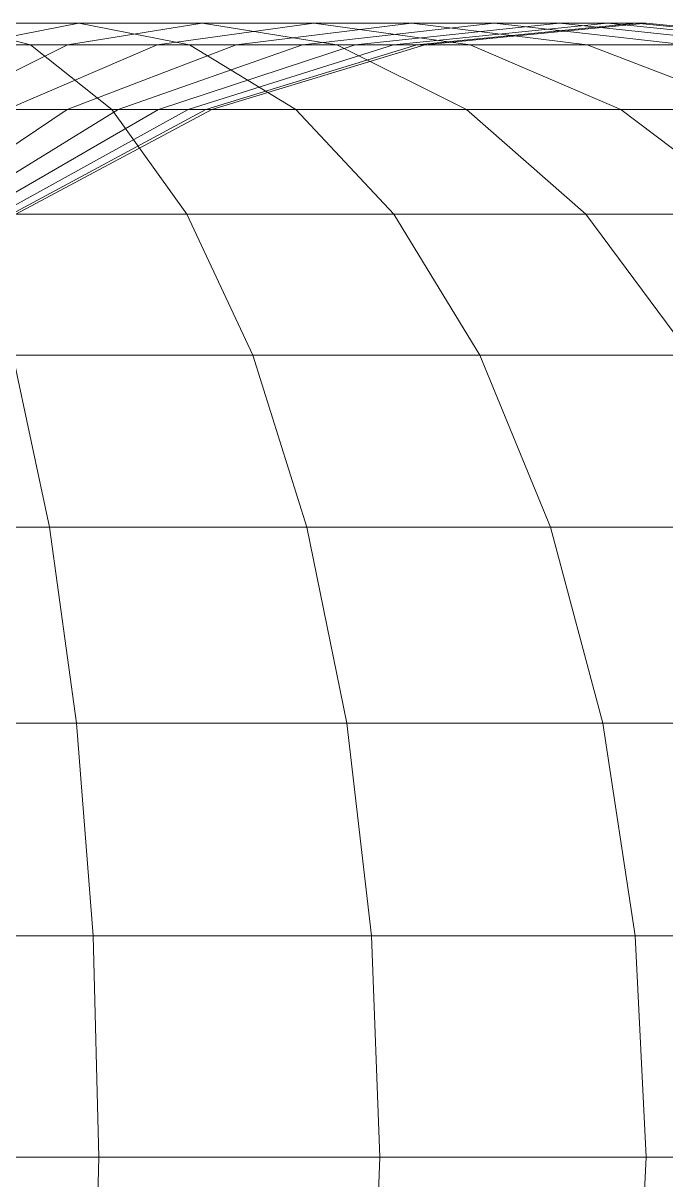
# Model space of a CAD drawing. Header units: millimetres. Extents: x 5.5 to 22.5, y -2 to 6.5.
# Drawn here: x 15.916 to 18.324, y 2.165 to 6.5 of the extents above; entities that cross this region are included whole.
import ezdxf

# ---------------------------------------------------------------- set-up
doc = ezdxf.new("R2010")
doc.units = ezdxf.units.MM
doc.header["$LTSCALE"] = 50
doc.layers.add('None', color=7, linetype='Continuous', lineweight=5)

msp = doc.modelspace()

# ---------------------------------------------------------------- linework, layer by layer
at = {"layer": 'None', "color": 7, "linetype": 'Continuous', "lineweight": 5, "transparency": 33554687}
for points in [[(15.6263, 6.5, -3.9263), (15.1, 6.5, -4.1052), (15.3146, 6.4183, -4.9061), (15.9436, 6.4183, -4.6923)], [(15.1, 6.5, 4.1052), (15.6263, 6.5, 3.9263), (15.9436, 6.4183, 4.6923), (15.3146, 6.4183, 4.9061)], [(15.7104, 6.4183, -2.9626), (15.3091, 6.4183, -3.1603), (15.6263, 6.5, -3.9263), (16.125, 6.5, -3.6806)], [(15.3091, 6.4183, 3.1603), (15.7104, 6.4183, 2.9626), (16.125, 6.5, 3.6806), (15.6263, 6.5, 3.9263)], [(16.125, 6.5, -3.6806), (15.6263, 6.5, -3.9263), (15.9436, 6.4183, -4.6923), (16.5396, 6.4183, -4.3987)], [(15.6263, 6.5, 3.9263), (16.125, 6.5, 3.6806), (16.5396, 6.4183, 4.3987), (15.9436, 6.4183, 4.6923)], [(16.0824, 6.4183, -2.7139), (15.7104, 6.4183, -2.9626), (16.125, 6.5, -3.6806), (16.5871, 6.5, -3.3716)], [(15.7104, 6.4183, 2.9626), (16.0824, 6.4183, 2.7139), (16.5871, 6.5, 3.3716), (16.125, 6.5, 3.6806)], [(16.4189, 6.4183, -2.4189), (16.0824, 6.4183, -2.7139), (16.5871, 6.5, -3.3716), (17.0052, 6.5, -3.0052)], [(16.0824, 6.4183, 2.7139), (16.4189, 6.4183, 2.4189), (17.0052, 6.5, 3.0052), (16.5871, 6.5, 3.3716)], [(16.5871, 6.5, -3.3716), (16.125, 6.5, -3.6806), (16.5396, 6.4183, -4.3987), (17.0919, 6.4183, -4.0294)], [(16.125, 6.5, 3.6806), (16.5871, 6.5, 3.3716), (17.0919, 6.4183, 4.0294), (16.5396, 6.4183, 4.3987)], [(16.7139, 6.4183, -2.0824), (16.4189, 6.4183, -2.4189), (17.0052, 6.5, -3.0052), (17.3716, 6.5, -2.5871)], [(16.4189, 6.4183, 2.4189), (16.7139, 6.4183, 2.0824), (17.3716, 6.5, 2.5871), (17.0052, 6.5, 3.0052)], [(17.0052, 6.5, -3.0052), (16.5871, 6.5, -3.3716), (17.0919, 6.4183, -4.0294), (17.5915, 6.4183, -3.5915)], [(16.5871, 6.5, 3.3716), (17.0052, 6.5, 3.0052), (17.5915, 6.4183, 3.5915), (17.0919, 6.4183, 4.0294)], [(16.9626, 6.4183, -1.7104), (16.7139, 6.4183, -2.0824), (17.3716, 6.5, -2.5871), (17.6806, 6.5, -2.125)], [(16.7139, 6.4183, 2.0824), (16.9626, 6.4183, 1.7104), (17.6806, 6.5, 2.125), (17.3716, 6.5, 2.5871)], [(17.1603, 6.4183, -1.3091), (16.9626, 6.4183, -1.7104), (17.6806, 6.5, -2.125), (17.9263, 6.5, -1.6263)], [(16.9626, 6.4183, 1.7104), (17.1603, 6.4183, 1.3091), (17.9263, 6.5, 1.6263), (17.6806, 6.5, 2.125)], [(17.3716, 6.5, -2.5871), (17.0052, 6.5, -3.0052), (17.5915, 6.4183, -3.5915), (18.0294, 6.4183, -3.0919)], [(17.0052, 6.5, 3.0052), (17.3716, 6.5, 2.5871), (18.0294, 6.4183, 3.0919), (17.5915, 6.4183, 3.5915)], [(17.3043, 6.4183, -0.8854), (17.1603, 6.4183, -1.3091), (17.9263, 6.5, -1.6263), (18.1052, 6.5, -1.1)], [(17.1603, 6.4183, 1.3091), (17.3043, 6.4183, 0.8854), (18.1052, 6.5, 1.1), (17.9263, 6.5, 1.6263)], [(17.3915, 6.4183, -0.4465), (17.3043, 6.4183, -0.8854), (18.1052, 6.5, -1.1), (18.2135, 6.5, -0.5547)], [(17.3043, 6.4183, 0.8854), (17.3915, 6.4183, 0.4465), (18.2135, 6.5, 0.5547), (18.1052, 6.5, 1.1)], [(17.6806, 6.5, -2.125), (17.3716, 6.5, -2.5871), (18.0294, 6.4183, -3.0919), (18.3987, 6.4183, -2.5396)], [(17.3716, 6.5, 2.5871), (17.6806, 6.5, 2.125), (18.3987, 6.4183, 2.5396), (18.0294, 6.4183, 3.0919)], [(17.4209, 6.4183), (17.3915, 6.4183, -0.4465), (18.2135, 6.5, -0.5547), (18.25, 6.5)], [(17.3915, 6.4183, 0.4465), (17.4209, 6.4183), (18.25, 6.5), (18.2135, 6.5, 0.5547)], [(17.9263, 6.5, -1.6263), (17.6806, 6.5, -2.125), (18.3987, 6.4183, -2.5396), (18.6923, 6.4183, -1.9436)], [(17.6806, 6.5, 2.125), (17.9263, 6.5, 1.6263), (18.6923, 6.4183, 1.9436), (18.3987, 6.4183, 2.5396)], [(18.1052, 6.5, -1.1), (17.9263, 6.5, -1.6263), (18.6923, 6.4183, -1.9436), (18.9061, 6.4183, -1.3146)], [(17.9263, 6.5, 1.6263), (18.1052, 6.5, 1.1), (18.9061, 6.4183, 1.3146), (18.6923, 6.4183, 1.9436)], [(18.2135, 6.5, -0.5547), (18.1052, 6.5, -1.1), (18.9061, 6.4183, -1.3146), (19.0355, 6.4183, -0.6629)], [(18.1052, 6.5, 1.1), (18.2135, 6.5, 0.5547), (19.0355, 6.4183, 0.6629), (18.9061, 6.4183, 1.3146)], [(18.25, 6.5), (18.2135, 6.5, -0.5547), (19.0355, 6.4183, -0.6629), (19.0791, 6.4183)], [(18.2135, 6.5, 0.5547), (18.25, 6.5), (19.0791, 6.4183), (19.0355, 6.4183, 0.6629)], [(15.5971, 6.1765, -2.0814), (15.3118, 6.1765, -2.2721), (15.7104, 6.4183, -2.9626), (16.0824, 6.4183, -2.7139)], [(15.3118, 6.1765, 2.2721), (15.5971, 6.1765, 2.0814), (16.0824, 6.4183, 2.7139), (15.7104, 6.4183, 2.9626)], [(15.9436, 6.4183, -4.6923), (15.3146, 6.4183, -4.9061), (15.5209, 6.1765, -5.6762), (16.2487, 6.1765, -5.4289)], [(15.3146, 6.4183, 4.9061), (15.9436, 6.4183, 4.6923), (16.2487, 6.1765, 5.4289), (15.5209, 6.1765, 5.6762)], [(15.8552, 6.1765, -1.8552), (15.5971, 6.1765, -2.0814), (16.0824, 6.4183, -2.7139), (16.4189, 6.4183, -2.4189)], [(15.5971, 6.1765, 2.0814), (15.8552, 6.1765, 1.8552), (16.4189, 6.4183, 2.4189), (16.0824, 6.4183, 2.7139)], [(16.0814, 6.1765, -1.5971), (15.8552, 6.1765, -1.8552), (16.4189, 6.4183, -2.4189), (16.7139, 6.4183, -2.0824)], [(15.8552, 6.1765, 1.8552), (16.0814, 6.1765, 1.5971), (16.7139, 6.4183, 2.0824), (16.4189, 6.4183, 2.4189)], [(16.5396, 6.4183, -4.3987), (15.9436, 6.4183, -4.6923), (16.2487, 6.1765, -5.4289), (16.9382, 6.1765, -5.0891)], [(15.9436, 6.4183, 4.6923), (16.5396, 6.4183, 4.3987), (16.9382, 6.1765, 5.0891), (16.2487, 6.1765, 5.4289)], [(16.2721, 6.1765, -1.3118), (16.0814, 6.1765, -1.5971), (16.7139, 6.4183, -2.0824), (16.9626, 6.4183, -1.7104)], [(16.0814, 6.1765, 1.5971), (16.2721, 6.1765, 1.3118), (16.9626, 6.4183, 1.7104), (16.7139, 6.4183, 2.0824)], [(16.4238, 6.1765, -1.004), (16.2721, 6.1765, -1.3118), (16.9626, 6.4183, -1.7104), (17.1603, 6.4183, -1.3091)], [(16.2721, 6.1765, 1.3118), (16.4238, 6.1765, 1.004), (17.1603, 6.4183, 1.3091), (16.9626, 6.4183, 1.7104)], [(16.5342, 6.1765, -0.679), (16.4238, 6.1765, -1.004), (17.1603, 6.4183, -1.3091), (17.3043, 6.4183, -0.8854)], [(16.4238, 6.1765, 1.004), (16.5342, 6.1765, 0.679), (17.3043, 6.4183, 0.8854), (17.1603, 6.4183, 1.3091)], [(16.6011, 6.1765, -0.3424), (16.5342, 6.1765, -0.679), (17.3043, 6.4183, -0.8854), (17.3915, 6.4183, -0.4465)], [(16.5342, 6.1765, 0.679), (16.6011, 6.1765, 0.3424), (17.3915, 6.4183, 0.4465), (17.3043, 6.4183, 0.8854)], [(17.0919, 6.4183, -4.0294), (16.5396, 6.4183, -4.3987), (16.9382, 6.1765, -5.0891), (17.5772, 6.1765, -4.6619)], [(16.5396, 6.4183, 4.3987), (17.0919, 6.4183, 4.0294), (17.5772, 6.1765, 4.6619), (16.9382, 6.1765, 5.0891)], [(16.6236, 6.1765), (16.6011, 6.1765, -0.3424), (17.3915, 6.4183, -0.4465), (17.4209, 6.4183)], [(16.6011, 6.1765, 0.3424), (16.6236, 6.1765), (17.4209, 6.4183), (17.3915, 6.4183, 0.4465)], [(17.5915, 6.4183, -3.5915), (17.0919, 6.4183, -4.0294), (17.5772, 6.1765, -4.6619), (18.1552, 6.1765, -4.1552)], [(17.0919, 6.4183, 4.0294), (17.5915, 6.4183, 3.5915), (18.1552, 6.1765, 4.1552), (17.5772, 6.1765, 4.6619)], [(18.0294, 6.4183, -3.0919), (17.5915, 6.4183, -3.5915), (18.1552, 6.1765, -4.1552), (18.6619, 6.1765, -3.5772)], [(17.5915, 6.4183, 3.5915), (18.0294, 6.4183, 3.0919), (18.6619, 6.1765, 3.5772), (18.1552, 6.1765, 4.1552)], [(18.3987, 6.4183, -2.5396), (18.0294, 6.4183, -3.0919), (18.6619, 6.1765, -3.5772), (19.0891, 6.1765, -2.9382)], [(18.0294, 6.4183, 3.0919), (18.3987, 6.4183, 2.5396), (19.0891, 6.1765, 2.9382), (18.6619, 6.1765, 3.5772)], [(15.4984, 5.7837, -1.1498), (15.3356, 5.7837, -1.3356), (15.8552, 6.1765, -1.8552), (16.0814, 6.1765, -1.5971)], [(15.3356, 5.7837, 1.3356), (15.4984, 5.7837, 1.1498), (16.0814, 6.1765, 1.5971), (15.8552, 6.1765, 1.8552)], [(15.6358, 5.7837, -0.9444), (15.4984, 5.7837, -1.1498), (16.0814, 6.1765, -1.5971), (16.2721, 6.1765, -1.3118)], [(15.4984, 5.7837, 1.1498), (15.6358, 5.7837, 0.9444), (16.2721, 6.1765, 1.3118), (16.0814, 6.1765, 1.5971)], [(16.2487, 6.1765, -5.4289), (15.5209, 6.1765, -5.6762), (15.7111, 5.7837, -6.3859), (16.5299, 5.7837, -6.1077)], [(15.5209, 6.1765, 5.6762), (16.2487, 6.1765, 5.4289), (16.5299, 5.7837, 6.1077), (15.7111, 5.7837, 6.3859)], [(15.745, 5.7837, -0.7228), (15.6358, 5.7837, -0.9444), (16.2721, 6.1765, -1.3118), (16.4238, 6.1765, -1.004)], [(15.6358, 5.7837, 0.9444), (15.745, 5.7837, 0.7228), (16.4238, 6.1765, 1.004), (16.2721, 6.1765, 1.3118)], [(15.8245, 5.7837, -0.4889), (15.745, 5.7837, -0.7228), (16.4238, 6.1765, -1.004), (16.5342, 6.1765, -0.679)], [(15.745, 5.7837, 0.7228), (15.8245, 5.7837, 0.4889), (16.5342, 6.1765, 0.679), (16.4238, 6.1765, 1.004)], [(15.8726, 5.7837, -0.2465), (15.8245, 5.7837, -0.4889), (16.5342, 6.1765, -0.679), (16.6011, 6.1765, -0.3424)], [(15.8245, 5.7837, 0.4889), (15.8726, 5.7837, 0.2465), (16.6011, 6.1765, 0.3424), (16.5342, 6.1765, 0.679)], [(15.8888, 5.7837), (15.8726, 5.7837, -0.2465), (16.6011, 6.1765, -0.3424), (16.6236, 6.1765)], [(15.8726, 5.7837, 0.2465), (15.8888, 5.7837), (16.6236, 6.1765), (16.6011, 6.1765, 0.3424)], [(16.9382, 6.1765, -5.0891), (16.2487, 6.1765, -5.4289), (16.5299, 5.7837, -6.1077), (17.3056, 5.7837, -5.7254)], [(16.2487, 6.1765, 5.4289), (16.9382, 6.1765, 5.0891), (17.3056, 5.7837, 5.7254), (16.5299, 5.7837, 6.1077)], [(17.5772, 6.1765, -4.6619), (16.9382, 6.1765, -5.0891), (17.3056, 5.7837, -5.7254), (18.0245, 5.7837, -5.2448)], [(16.9382, 6.1765, 5.0891), (17.5772, 6.1765, 4.6619), (18.0245, 5.7837, 5.2448), (17.3056, 5.7837, 5.7254)], [(18.1552, 6.1765, -4.1552), (17.5772, 6.1765, -4.6619), (18.0245, 5.7837, -5.2448), (18.6748, 5.7837, -4.6748)], [(17.5772, 6.1765, 4.6619), (18.1552, 6.1765, 4.1552), (18.6748, 5.7837, 4.6748), (18.0245, 5.7837, 5.2448)], [(18.6619, 6.1765, -3.5772), (18.1552, 6.1765, -4.1552), (18.6748, 5.7837, -4.6748), (19.2448, 5.7837, -4.0245)], [(18.1552, 6.1765, 4.1552), (18.6619, 6.1765, 3.5772), (19.2448, 5.7837, 4.0245), (18.6748, 5.7837, 4.6748)], [(16.5299, 5.7837, -6.1077), (15.7111, 5.7837, -6.3859), (15.8778, 5.2552, -7.008), (16.7763, 5.2552, -6.7027)], [(15.7111, 5.7837, 6.3859), (16.5299, 5.7837, 6.1077), (16.7763, 5.2552, 6.7027), (15.8778, 5.2552, 7.008)], [(17.3056, 5.7837, -5.7254), (16.5299, 5.7837, -6.1077), (16.7763, 5.2552, -6.7027), (17.6276, 5.2552, -6.2832)], [(16.5299, 5.7837, 6.1077), (17.3056, 5.7837, 5.7254), (17.6276, 5.2552, 6.2832), (16.7763, 5.2552, 6.7027)], [(18.0245, 5.7837, -5.2448), (17.3056, 5.7837, -5.7254), (17.6276, 5.2552, -6.2832), (18.4165, 5.2552, -5.7557)], [(17.3056, 5.7837, 5.7254), (18.0245, 5.7837, 5.2448), (18.4165, 5.2552, 5.7557), (17.6276, 5.2552, 6.2832)], [(18.6748, 5.7837, -4.6748), (18.0245, 5.7837, -5.2448), (18.4165, 5.2552, -5.7557), (19.1302, 5.2552, -5.1302)], [(18.0245, 5.7837, 5.2448), (18.6748, 5.7837, 4.6748), (19.1302, 5.2552, 5.1302), (18.4165, 5.2552, 5.7557)], [(15.8778, 5.2552, -7.008), (14.947, 5.2552, -7.1929), (15.0159, 4.6112, -7.7169), (16.0146, 4.6112, -7.5185)], [(14.947, 5.2552, 7.1929), (15.8778, 5.2552, 7.008), (16.0146, 4.6112, 7.5185), (15.0159, 4.6112, 7.7169)], [(16.7763, 5.2552, -6.7027), (15.8778, 5.2552, -7.008), (16.0146, 4.6112, -7.5185), (16.9786, 4.6112, -7.191)], [(15.8778, 5.2552, 7.008), (16.7763, 5.2552, 6.7027), (16.9786, 4.6112, 7.191), (16.0146, 4.6112, 7.5185)], [(17.6276, 5.2552, -6.2832), (16.7763, 5.2552, -6.7027), (16.9786, 4.6112, -7.191), (17.8919, 4.6112, -6.7409)], [(16.7763, 5.2552, 6.7027), (17.6276, 5.2552, 6.2832), (17.8919, 4.6112, 6.7409), (16.9786, 4.6112, 7.191)], [(18.4165, 5.2552, -5.7557), (17.6276, 5.2552, -6.2832), (17.8919, 4.6112, -6.7409), (18.7383, 4.6112, -6.175)], [(17.6276, 5.2552, 6.2832), (18.4165, 5.2552, 5.7557), (18.7383, 4.6112, 6.175), (17.8919, 4.6112, 6.7409)], [(16.0146, 4.6112, -7.5185), (15.0159, 4.6112, -7.7169), (15.0672, 3.8764, -8.1062), (16.1162, 3.8764, -7.8979)], [(15.0159, 4.6112, 7.7169), (16.0146, 4.6112, 7.5185), (16.1162, 3.8764, 7.8979), (15.0672, 3.8764, 8.1062)], [(16.9786, 4.6112, -7.191), (16.0146, 4.6112, -7.5185), (16.1162, 3.8764, -7.8979), (17.1289, 3.8764, -7.5538)], [(16.0146, 4.6112, 7.5185), (16.9786, 4.6112, 7.191), (17.1289, 3.8764, 7.5538), (16.1162, 3.8764, 7.8979)], [(17.8919, 4.6112, -6.7409), (16.9786, 4.6112, -7.191), (17.1289, 3.8764, -7.5538), (18.0882, 3.8764, -7.081)], [(16.9786, 4.6112, 7.191), (17.8919, 4.6112, 6.7409), (18.0882, 3.8764, 7.081), (17.1289, 3.8764, 7.5538)], [(18.7383, 4.6112, -6.175), (17.8919, 4.6112, -6.7409), (18.0882, 3.8764, -7.081), (18.9773, 3.8764, -6.4866)], [(17.8919, 4.6112, 6.7409), (18.7383, 4.6112, 6.175), (18.9773, 3.8764, 6.4866), (18.0882, 3.8764, 7.081)], [(16.1162, 3.8764, -7.8979), (15.0672, 3.8764, -8.1062), (15.0988, 3.0791, -8.346), (16.1788, 3.0791, -8.1315)], [(15.0672, 3.8764, 8.1062), (16.1162, 3.8764, 7.8979), (16.1788, 3.0791, 8.1315), (15.0988, 3.0791, 8.346)], [(17.1289, 3.8764, -7.5538), (16.1162, 3.8764, -7.8979), (16.1788, 3.0791, -8.1315), (17.2214, 3.0791, -7.7772)], [(16.1162, 3.8764, 7.8979), (17.1289, 3.8764, 7.5538), (17.2214, 3.0791, 7.7772), (16.1788, 3.0791, 8.1315)], [(18.0882, 3.8764, -7.081), (17.1289, 3.8764, -7.5538), (17.2214, 3.0791, -7.7772), (18.2092, 3.0791, -7.2905)], [(17.1289, 3.8764, 7.5538), (18.0882, 3.8764, 7.081), (18.2092, 3.0791, 7.2905), (17.2214, 3.0791, 7.7772)], [(18.9773, 3.8764, -6.4866), (18.0882, 3.8764, -7.081), (18.2092, 3.0791, -7.2905), (19.1246, 3.0791, -6.6785)], [(18.0882, 3.8764, 7.081), (18.9773, 3.8764, 6.4866), (19.1246, 3.0791, 6.6785), (18.2092, 3.0791, 7.2905)], [(16.1788, 3.0791, -8.1315), (15.0988, 3.0791, -8.346), (15.1094, 2.25, -8.427), (16.2, 2.25, -8.2104)], [(15.0988, 3.0791, 8.346), (16.1788, 3.0791, 8.1315), (16.2, 2.25, 8.2104), (15.1094, 2.25, 8.427)], [(17.2214, 3.0791, -7.7772), (16.1788, 3.0791, -8.1315), (16.2, 2.25, -8.2104), (17.2527, 2.25, -7.8527)], [(16.1788, 3.0791, 8.1315), (17.2214, 3.0791, 7.7772), (17.2527, 2.25, 7.8527), (16.2, 2.25, 8.2104)], [(18.2092, 3.0791, -7.2905), (17.2214, 3.0791, -7.7772), (17.2527, 2.25, -7.8527), (18.25, 2.25, -7.3612)], [(17.2214, 3.0791, 7.7772), (18.2092, 3.0791, 7.2905), (18.25, 2.25, 7.3612), (17.2527, 2.25, 7.8527)], [(19.1246, 3.0791, -6.6785), (18.2092, 3.0791, -7.2905), (18.25, 2.25, -7.3612), (19.1743, 2.25, -6.7432)], [(18.2092, 3.0791, 7.2905), (19.1246, 3.0791, 6.6785), (19.1743, 2.25, 6.7432), (18.25, 2.25, 7.3612)], [(16.2, 2.25, -8.2104), (15.1094, 2.25, -8.427), (15.0988, 1.4209, -8.346), (16.1788, 1.4209, -8.1315)], [(15.1094, 2.25, 8.427), (16.2, 2.25, 8.2104), (16.1788, 1.4209, 8.1315), (15.0988, 1.4209, 8.346)], [(17.2527, 2.25, -7.8527), (16.2, 2.25, -8.2104), (16.1788, 1.4209, -8.1315), (17.2214, 1.4209, -7.7772)], [(16.2, 2.25, 8.2104), (17.2527, 2.25, 7.8527), (17.2214, 1.4209, 7.7772), (16.1788, 1.4209, 8.1315)], [(18.25, 2.25, -7.3612), (17.2527, 2.25, -7.8527), (17.2214, 1.4209, -7.7772), (18.2092, 1.4209, -7.2905)], [(17.2527, 2.25, 7.8527), (18.25, 2.25, 7.3612), (18.2092, 1.4209, 7.2905), (17.2214, 1.4209, 7.7772)], [(19.1743, 2.25, -6.7432), (18.25, 2.25, -7.3612), (18.2092, 1.4209, -7.2905), (19.1246, 1.4209, -6.6785)], [(18.25, 2.25, 7.3612), (19.1743, 2.25, 6.7432), (19.1246, 1.4209, 6.6785), (18.2092, 1.4209, 7.2905)]]:
    msp.add_3dface(points, dxfattribs=at)

doc.saveas('drawing.dxf')
